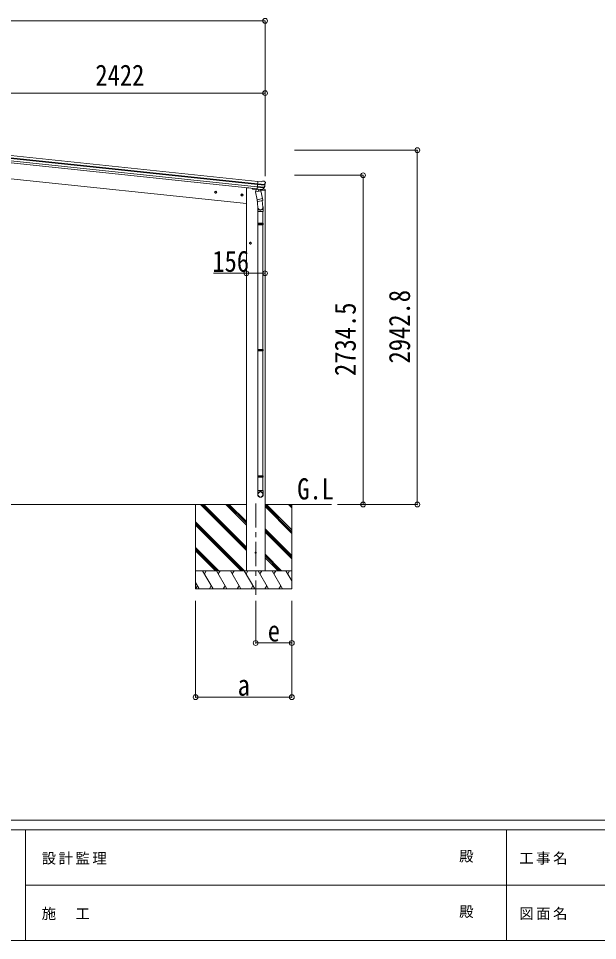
# Model space of a CAD drawing. Units: millimetres at full size, sheet at 1:40; some dimension numbers follow another scale. Extents: x -11243 to 11243, y -7760 to 7760.
# Drawn here: x -4656 to 158, y -7760 to -102 of the extents above; entities that cross this region are included whole.
import ezdxf
from ezdxf.enums import TextEntityAlignment as Align

# ---------------------------------------------------------------- set-up
doc = ezdxf.new("R2010")
doc.units = ezdxf.units.MM
doc.header["$LTSCALE"] = 40
doc.header["$PDMODE"] = 32
doc.header["$PDSIZE"] = 40
doc.linetypes.add('CHAIN1', pattern=[8, 5, -1, 1, -1])
for name, color, linetype, lineweight in [('0-0_0', 7, 'Continuous', 9), ('0-1_本体', 5, 'CHAIN1', 9), ('0-3_ELV2', 4, 'Continuous', 9), ('0-6_OTH_LINE', 6, 'Continuous', 9), ('0-9_OUTLINE', 7, 'Continuous', 9), ('F-0_240', 7, 'Continuous', 9)]:
    doc.layers.add(name, color=color, linetype=linetype, lineweight=lineweight)
doc.layers.add('0-7_SHAPE', color=7, linetype='Continuous')
doc.styles.add('ＭＳ ゴシック', font='')
doc.styles.get('ＭＳ ゴシック').set_extended_font_data('MS Gothic')

msp = doc.modelspace()

# ---------------------------------------------------------------- linework, layer by layer
at = {"layer": '0-0_0'}
for p, q in [((-7309.71, -4138.73), (-2761.69, -4138.73)), ((-3183.94, -4138.73), (-3183.94, -4838.73)), ((-2761.69, -4520.99), (-3143.95, -4138.73)), ((-2761.69, -4506.85), (-3129.81, -4138.73)), ((-2761.69, -4492.7), (-3115.67, -4138.73)), ((-2761.69, -4308.86), (-2931.82, -4138.73)), ((-2761.69, -4294.72), (-2917.67, -4138.73)), ((-2761.69, -4280.57), (-2903.53, -4138.73)), ((-2262.08, -4138.73), (-2606.19, -4138.73)), ((-2606.19, -4138.73), (-2054.1, -4138.73)), ((-2383.94, -4364.1), (-2606.19, -4141.85)), ((-2383.94, -4378.24), (-2606.19, -4155.99)), ((-2383.94, -4349.96), (-2595.17, -4138.73)), ((-2383.94, -4166.11), (-2411.32, -4138.73)), ((-2383.94, -4151.97), (-2397.17, -4138.73)), ((-2383.94, -4138.73), (-2383.94, -4838.73)), ((-2777.79, -4688.73), (-3183.94, -4282.59)), ((-2791.94, -4688.73), (-3183.94, -4296.73)), ((-2806.08, -4688.73), (-3183.94, -4310.87)), ((-2383.94, -4562.09), (-2606.19, -4339.84)), ((-2383.94, -4576.23), (-2606.19, -4353.98)), ((-2383.94, -4590.37), (-2606.19, -4368.12)), ((-2989.93, -4688.73), (-3183.94, -4494.72)), ((-3004.07, -4688.73), (-3183.94, -4508.86)), ((-3018.21, -4688.73), (-3183.94, -4523.01)), ((-2469.43, -4688.73), (-2606.19, -4551.97)), ((-2483.57, -4688.73), (-2606.19, -4566.11)), ((-2497.71, -4688.73), (-2606.19, -4580.25)), ((-3183.94, -4688.73), (-2383.94, -4688.73)), ((-3038.55, -4838.73), (-3125.16, -4688.73)), ((-3110.15, -4714.71), (-3095.15, -4688.73)), ((-2923.08, -4838.73), (-3009.68, -4688.73)), ((-2979.68, -4688.73), (-2994.68, -4714.71)), ((-2807.61, -4838.73), (-2894.21, -4688.73)), ((-2879.21, -4714.71), (-2864.21, -4688.73)), ((-2692.14, -4838.73), (-2778.74, -4688.73)), ((-2763.74, -4714.71), (-2748.74, -4688.73)), ((-2576.67, -4838.73), (-2663.27, -4688.73)), ((-2648.27, -4714.71), (-2633.27, -4688.73)), ((-2461.2, -4838.73), (-2547.8, -4688.73)), ((-2532.8, -4714.71), (-2517.8, -4688.73)), ((-2383.94, -4772.56), (-2432.34, -4688.73)), ((-2417.33, -4714.71), (-2402.33, -4688.73)), ((-3154.02, -4838.73), (-3183.94, -4786.92)), ((-3169.02, -4812.75), (-3183.94, -4838.58)), ((-3053.55, -4812.75), (-3068.55, -4838.73)), ((-2938.08, -4812.75), (-2953.08, -4838.73)), ((-2822.61, -4812.75), (-2837.61, -4838.73)), ((-2707.14, -4812.75), (-2722.14, -4838.73)), ((-2591.67, -4812.75), (-2606.67, -4838.73)), ((-2476.2, -4812.75), (-2491.2, -4838.73)), ((-2383.94, -4838.73), (-3183.94, -4838.73))]:
    msp.add_line(p, q, dxfattribs=at)
at = {"layer": '0-1_本体'}
msp.add_line((-2683.94, -4129.52), (-2683.94, -4888.73), dxfattribs=at)
at = {"layer": '0-3_ELV2'}
for p, q in [((-2666.09, -1456.72), (-4965.51, -1215.05)), ((-4971.78, -1274.72), (-2672.36, -1516.39)), ((-2670.61, -1499.66), (-4970.02, -1257.98)), ((-2668.51, -1479.8), (-4967.93, -1238.12)), ((-2668.08, -1475.62), (-4967.49, -1233.94)), ((-4992.36, -1404.28), (-2761.69, -1638.73)), ((-2672.67, -1519.29), (-2665.88, -1454.73)), ((-2639.36, -1457.52), (-2665.88, -1454.73)), ((-2611.79, -1454.39), (-2611.79, -1454.39)), ((-2710.91, -1512.34), (-2710.49, -1515.57)), ((-2676.79, -1522.97), (-2706.05, -1519.89)), ((-2672.5, -1517.7), (-2673.43, -1517.89)), ((-2672.67, -1519.29), (-2662.72, -1520.33)), ((-2629.27, -1523.62), (-2672.65, -1519.06)), ((-2615.68, -1507.87), (-2670.86, -1502.07)), ((-2669.12, -1519.75), (-2670.69, -1519.59)), ((-2613.36, -1503.6), (-2670.39, -1497.6)), ((-2631.58, -1523.7), (-2669.12, -1519.75)), ((-2609.05, -1487.38), (-2668.66, -1481.12)), ((-2668.04, -1475.26), (-2608.3, -1481.54)), ((-2662.72, -1520.33), (-2662.47, -1520.45)), ((-2662.47, -1520.45), (-2637.14, -1523.11)), ((-2637.14, -1523.11), (-2636.87, -1523.05)), ((-2636.87, -1523.05), (-2629.17, -1523.86)), ((-2603.04, -1530.72), (-2636.77, -1527.17)), ((-2630.02, -1523.86), (-2631.58, -1523.7)), ((-2627.5, -1522.3), (-2614.46, -1506.37)), ((-2626.56, -1522.94), (-2612.87, -1507.19)), ((-2623.45, -1519.53), (-2606.6, -1521.3)), ((-2608.43, -1456.21), (-2608.43, -1456.21)), ((-2608.43, -1456.21), (-2604.93, -1460.53)), ((-2606.19, -4688.73), (-2606.19, -1530.39)), ((-2604.93, -1460.53), (-2604.24, -1461.39)), ((-2603.94, -1523.89), (-2603.04, -1530.72)), ((-2603.65, -1465.3), (-2603.57, -1463.42)), ((-3022.77, -1540.15), (-3015.91, -1537.09)), ((-3010.62, -1548.97), (-3017.48, -1552.02)), ((-3015.91, -1537.09), (-3009.84, -1541.5)), ((-3009.84, -1541.5), (-3010.62, -1548.97)), ((-2803.97, -1563.14), (-2797.12, -1560.09)), ((-2791.83, -1571.96), (-2798.69, -1575.02)), ((-2797.12, -1560.09), (-2791.04, -1564.5)), ((-2791.04, -1564.5), (-2791.83, -1571.96)), ((-2734.19, -1964.53), (-2727.69, -1960.77)), ((-2727.69, -1960.77), (-2721.19, -1964.53)), ((-2721.19, -1972.03), (-2727.69, -1975.79)), ((-2721.19, -1964.53), (-2721.19, -1972.03))]:
    msp.add_line(p, q, dxfattribs=at)
for points in [[(-2639.36, -1457.52), (-2626.57, -1453.12), (-2626.57, -1453.12)], [(-2625.28, -1452.97), (-2625.28, -1452.97), (-2611.79, -1454.39)], [(-2761.69, -4688.73), (-2761.69, -1509.73), (-2741.69, -1509.73), (-2710.83, -1512.97)], [(-3017.48, -1552.02), (-3023.55, -1547.61), (-3022.77, -1540.15)], [(-2798.69, -1575.02), (-2804.76, -1570.61), (-2803.97, -1563.14)], [(-2727.69, -1975.79), (-2734.19, -1972.03), (-2734.19, -1964.53)]]:
    msp.add_lwpolyline(points, dxfattribs=at)
for centre, radius in [((-3016.7, -1544.56), 8.5), ((-3016.7, -1544.56), 7.7), ((-3016.7, -1544.56), 6.5), ((-2797.9, -1567.55), 8.5), ((-2797.9, -1567.55), 7.7), ((-2797.9, -1567.55), 6.5), ((-2727.69, -1968.28), 8.5), ((-2727.69, -1968.28), 7.7), ((-2727.69, -1968.28), 6.5), ((-2683.94, -4538.73), 4.5)]:
    msp.add_circle(centre, radius, dxfattribs=at)
for centre, radius, start, end in [((-2625.59, -1455.95), 3, 84.02369, 108.97631), ((-2612.32, -1459.36), 5, 39.04426, 83.95574), ((-2705.53, -1514.92), 5, 187.5, 264), ((-2670.63, -1519.09), 0.5, 228.73754, 264), ((-2629.97, -1523.36), 0.5, 264, 299.26246), ((-2628.82, -1520.98), 2.99, 273.2717, 319.00739), ((-2616.78, -1504.47), 3, 320.69111, 342.20009), ((-2804.54, -1444.18), 200.2, 342.20009, 347.53883), ((-2615.13, -1505.22), 3, 319, 342.13916), ((-2804.54, -1444.18), 202, 342.13916, 354), ((-2609.15, -1488.73), 1.35, 83.1605, 85.91927), ((-2606.28, -1487.75), 2.74, 167.02151, 172.43412), ((-2563.58, -1488.89), 45.32, 170.67122, 173.64518), ((-2797.47, -1446.23), 192.44, 349.4271, 354.57578), ((-2606.91, -1524.28), 3, 7.5, 84)]:
    msp.add_arc(centre, radius, start, end, dxfattribs=at)
for centre, major_axis, ratio, start_param, end_param in [((-2806.85, -1466.13), (20.92, 199.05), 0.994373, 1.5554317, 1.5718064), ((-2628.96, -1520.64), (0.51, 2.96), 0.642905, 3.2459383, 4.203928), ((-2628.87, -1520.87), (1.1, -2.8), 0.997631, 5.8041905, 5.8929484), ((-2628.91, -1520.75), (3.02, -2.79), 0.650902, 5.2561448, 5.3289554), ((-2626.52, -1520.9), (1.71, 2.84), 0.040856, 2.1135035, 2.1416249), ((-2806.85, -1466.13), (20.92, 199.05), 0.994373, 4.7113789, 4.7277536), ((-2605.78, -1464.44), (0.38, 5.97), 0.020485, 0.671432, 1.5691306), ((-2610.11, -1458.9), (5.48, -2.51), 0.24881, 0.460585, 0.4641038), ((-2606.57, -1463.28), (-1.9, 2.34), 0.995767, 3.9859716, 4.712389)]:
    msp.add_ellipse(centre, major_axis=major_axis, ratio=ratio, start_param=start_param, end_param=end_param, dxfattribs=at)
at = {"layer": '0-6_OTH_LINE'}
for p, q in [((-7465.71, -121.67), (-2605.69, -121.67)), ((-2605.69, -121.67), (-2605.69, -1412.75)), ((-2605.69, -721.67), (-5027.8, -721.67)), ((-1340.24, -1195.95), (-2362.58, -1195.95)), ((-1340.24, -1195.95), (-1340.24, -4138.73)), ((-1791.24, -1404.28), (-2362.58, -1404.28)), ((-1791.24, -1404.28), (-1791.24, -4138.73)), ((-2761.69, -2218.28), (-2606.19, -2218.28)), ((-1791.24, -4138.73), (-2004.1, -4138.73)), ((-1340.24, -4138.73), (-2004.1, -4138.73)), ((-3183.94, -5738.73), (-3183.94, -4939.73)), ((-2683.94, -5288.73), (-2683.94, -4939.73)), ((-2383.94, -5288.73), (-2383.94, -4939.73)), ((-2383.94, -5738.73), (-2383.94, -4939.73)), ((-2383.94, -5288.73), (-2683.94, -5288.73)), ((-2383.94, -5738.73), (-3183.94, -5738.73))]:
    msp.add_line(p, q, dxfattribs=at)
at = {"layer": '0-6_OTH_LINE', "lineweight": 18}
msp.add_line((-2761.69, -2218.28), (-3033.73, -2218.28), dxfattribs=at)
at = {"layer": '0-6_OTH_LINE'}
for p in [(-2605.69, -121.67), (-2605.69, -721.67), (-1340.24, -1195.95), (-1791.24, -1404.28), (-2761.69, -2218.28), (-2606.19, -2218.28), (-1791.24, -4138.73), (-1340.24, -4138.73), (-2683.94, -5288.73), (-2383.94, -5288.73), (-3183.94, -5738.73), (-2383.94, -5738.73)]:
    msp.add_point(p, dxfattribs=at)
at = {"layer": '0-9_OUTLINE'}
for p, q in [((-2673.43, -1517.89), (-2684.63, -1534.82)), ((-2672.5, -1517.7), (-2673.43, -1517.89)), ((-2630.02, -1523.86), (-2670.69, -1519.59)), ((-2662.98, -1520.78), (-2660.07, -1535.13)), ((-2633.84, -1526.02), (-2658.59, -1535.77)), ((-2642.18, -1529.3), (-2641.52, -1532.53)), ((-2633.38, -1524.16), (-2633.23, -1524.89)), ((-2684.88, -1541.36), (-2640, -1532.23)), ((-2671.52, -1607.01), (-2684.88, -1541.36)), ((-2684.63, -1534.82), (-2683.36, -1541.05)), ((-2671.96, -1604.87), (-2665.31, -1672.62)), ((-2671.52, -1607.01), (-2626.64, -1597.88)), ((-2671.51, -1607.01), (-2668.97, -1619.48)), ((-2640, -1532.23), (-2626.64, -1597.88)), ((-2624.16, -1610.13), (-2626.66, -1597.88)), ((-2667.34, -1671.4), (-2667.34, -1706.05)), ((-2625.71, -1612.49), (-2666.67, -1620.82)), ((-2629.05, -1613.17), (-2623.49, -1668.89)), ((-2624.38, -1611.53), (-2624.38, -1611.53)), ((-2621.34, -1706.05), (-2621.34, -1671.7)), ((-2667.34, -1706.05), (-2621.34, -1706.05)), ((-2665.34, -1706.05), (-2665.34, -1802.8)), ((-2623.34, -1706.05), (-2623.34, -1802.8)), ((-2667.34, -1804.8), (-2666.34, -1802.8)), ((-2667.34, -1804.8), (-2621.34, -1804.8)), ((-2667.34, -1804.8), (-2667.34, -1812.8)), ((-2667.34, -1812.8), (-2621.34, -1812.8)), ((-2667.34, -1812.8), (-2666.34, -1814.8)), ((-2666.34, -1802.8), (-2622.34, -1802.8)), ((-2666.34, -1814.8), (-2622.34, -1814.8)), ((-2665.34, -1814.8), (-2665.34, -2850.98)), ((-2623.34, -1814.8), (-2623.34, -2850.98)), ((-2621.34, -1804.8), (-2622.34, -1802.8)), ((-2667.34, -2852.98), (-2666.34, -2850.98)), ((-2667.34, -2852.98), (-2621.34, -2852.98)), ((-2667.34, -2852.98), (-2667.34, -2860.98)), ((-2667.34, -2860.98), (-2621.34, -2860.98)), ((-2667.34, -2860.98), (-2666.34, -2862.98)), ((-2666.34, -2850.98), (-2622.34, -2850.98)), ((-2666.34, -2862.98), (-2622.34, -2862.98)), ((-2665.34, -2862.98), (-2665.34, -3899.17)), ((-2623.34, -2862.98), (-2623.34, -3899.17)), ((-2621.34, -2852.98), (-2622.34, -2850.98)), ((-2667.34, -3901.17), (-2666.34, -3899.17)), ((-2667.34, -3901.17), (-2621.34, -3901.17)), ((-2667.34, -3901.17), (-2667.34, -3909.17)), ((-2666.34, -3899.17), (-2622.34, -3899.17)), ((-2621.34, -3901.17), (-2622.34, -3899.17)), ((-2667.34, -3909.17), (-2621.34, -3909.17)), ((-2667.34, -3909.17), (-2666.34, -3911.17)), ((-2666.34, -3911.17), (-2622.34, -3911.17)), ((-2665.34, -3911.17), (-2665.34, -4021.17)), ((-2623.34, -3911.17), (-2623.34, -4021.17)), ((-2667.34, -4055.31), (-2667.34, -4021.17)), ((-2667.34, -4021.17), (-2621.34, -4021.17)), ((-2621.34, -4055.31), (-2621.34, -4021.17))]:
    msp.add_line(p, q, dxfattribs=at)
for points in [[(-2621.34, -1804.8), (-2621.34, -1812.8), (-2622.34, -1814.8)], [(-2621.34, -2852.98), (-2621.34, -2860.98), (-2622.34, -2862.98)], [(-2621.34, -3901.17), (-2621.34, -3909.17), (-2622.34, -3911.17)]]:
    msp.add_lwpolyline(points, dxfattribs=at)
for centre, radius, start, end in [((-2670.63, -1519.09), 0.5, 228.73754, 264), ((-2663.57, -1520.94), 0.604, 15.29405, 86.90158), ((-2634.21, -1525.09), 1, 291.5, 11.5), ((-2632.89, -1524.06), 0.5, 84, 191.5), ((-2629.97, -1523.36), 0.5, 264, 299.26246), ((-2659.07, -1534.86), 1.03, 195.53431, 297.46103), ((-2667.07, -1618.86), 2, 198.03157, 281.5), ((-2626.11, -1610.53), 2, 281.5, 330.09038), ((-2626.07, -1610.55), 1.95, 330.02234, 12.45983), ((-2651.34, -1671.7), 30, 0, 2.54858)]:
    msp.add_arc(centre, radius, start, end, dxfattribs=at)
for centre, major_axis, ratio, start_param, end_param in [((-2644.34, -1671.4), (-23, 0), 0.996195, 5.9588909, 9.9444346), ((-2644.34, -1671.4), (-21, 0), 0.996195, 0.0583862, 3.2616355), ((-2644.34, -4053.57), (23, 0), 0.996195, 6.2831853, 9.424778), ((-2644.34, -4055.31), (23, 0), 0.996195, 6.2831853, 9.424778), ((-2644.34, -4055.31), (0, -23.43), 0.981806, 4.712389, 7.8539816)]:
    msp.add_ellipse(centre, major_axis=major_axis, ratio=ratio, start_param=start_param, end_param=end_param, dxfattribs=at)
msp.add_ellipse((-2644.34, -4055.31), major_axis=(-21, 0), ratio=0.996195, dxfattribs=at)
at = {"layer": 'F-0_240', "color": 5}
for p, q in [((-11242.74, -6760), (10677.26, -6760)), ((-11242.74, -6840), (7121.58, -6840)), ((-4598.42, -6840), (-4598.42, -7760)), ((-598.42, -6840), (-598.42, -7760)), ((-4598.42, -7300), (3601.58, -7300)), ((-11242.74, -7760), (10677.26, -7760))]:
    msp.add_line(p, q, dxfattribs=at)

# ---------------------------------------------------------------- texts
at = {"layer": '0-6_OTH_LINE', "color": 7, "style": 'ＭＳ ゴシック', "width": 0.85}
for s, p in [('2422', (-4016.74, -713.67)), ('156', (-3044.36, -2259.05)), ('e', (-2583.94, -5328.73)), ('a', (-2833.94, -5778.73))]:
    msp.add_text(s, height=176, dxfattribs=at).set_placement(p, align=Align.BOTTOM_LEFT)
for s, p in [('2942.8', (-1348.24, -2967.34)), ('2734.5', (-1799.24, -3071.5))]:
    msp.add_text(s, height=176, rotation=90, dxfattribs=at).set_placement(p, align=Align.BOTTOM_LEFT)
at = {"layer": '0-7_SHAPE', "style": 'ＭＳ ゴシック', "width": 0.85}
msp.add_text('G.L', height=176, dxfattribs=at).set_placement((-2338.81, -4149.55), align=Align.BOTTOM_LEFT)
at = {"layer": 'F-0_240', "style": 'ＭＳ ゴシック'}
for p in [(-992.7, -7130), (-992.7, -7590)]:
    msp.add_text('殿', height=87.98, dxfattribs=at).set_placement(p, align=Align.BOTTOM_LEFT)
at = {"layer": 'F-0_240', "char_height": 87.98, "attachment_point": 7, "style": 'ＭＳ ゴシック'}
for s, insert in [('\\T1.17;設計監理', (-4463.32, -7130)), ('\\T1.17;工事名', (-492.95, -7130)), ('\\T1.17;施\u3000工', (-4463.32, -7590)), ('\\T1.17;図面名', (-492.95, -7590))]:
    msp.add_mtext(s, dxfattribs=dict(at, insert=insert))

doc.saveas('drawing.dxf')
